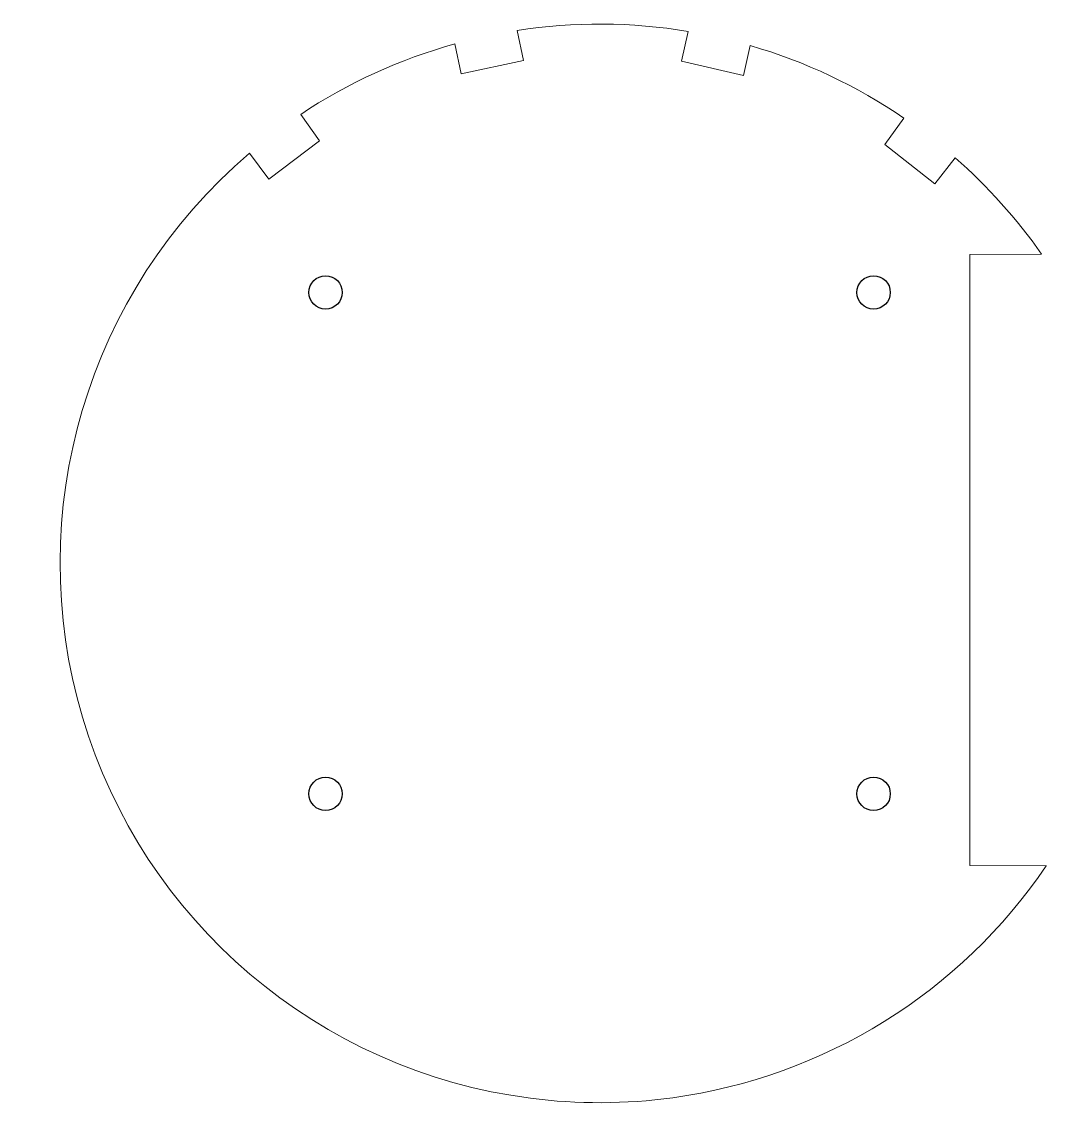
# Model space of a CAD drawing. Header units: millimetres. Extents: x 5.1 to 69.5, y 7.2 to 75.3.
import ezdxf

# ---------------------------------------------------------------- set-up
doc = ezdxf.new("R2010")
doc.units = ezdxf.units.MM
doc.header["$MEASUREMENT"] = 0

msp = doc.modelspace()

# ---------------------------------------------------------------- linework, layer by layer
at = {"color": 0, "linetype": 'Continuous', "lineweight": 0, "extrusion": (0, 0, -1)}
for p, q in [((36.239, 74.715), (36.641, 72.824)), ((46.565, 72.777), (46.998, 74.653)), ((32.728, 71.992), (32.329, 73.87)), ((50.898, 73.764), (50.463, 71.877)), ((36.641, 72.824), (32.728, 71.992)), ((50.463, 71.877), (46.565, 72.777)), ((22.647, 69.436), (23.834, 67.779)), ((59.34, 67.547), (60.55, 69.205)), ((23.834, 67.779), (20.656, 65.376)), ((62.492, 65.084), (59.34, 67.547)), ((20.656, 65.376), (19.426, 67.003)), ((63.765, 66.713), (62.492, 65.084)), ((64.699, 60.628), (69.198, 60.655)), ((64.699, 22.226), (64.699, 60.628)), ((69.496, 22.214), (64.699, 22.226))]:
    msp.add_line(p, q, dxfattribs=at)
for centre in [(24.211, 58.247, 12.201), (58.644, 58.247, 12.201), (24.211, 26.734, 12.201), (58.643, 26.734, 9.701)]:
    msp.add_circle(centre, 1.05)
for centre, radius, start, end in [((-41.426, 41.249), 33.866, 81.18994, 99.4704), ((-41.417, 41.238), 33.874, 56.35036, 74.43757), ((-41.439, 41.241), 33.87, 106.21673, 124.3495), ((-41.427, 41.217), 33.896, 277.36796, 49.52782), ((-41.459, 41.243), 33.857, 131.21121, 145.01533), ((-41.427, 41.217), 33.896, 214.0992, 262.21226), ((-41.427, 41.217), 33.896, 262.21226, 277.36796)]:
    msp.add_arc(centre, radius, start, end, dxfattribs=at)

doc.saveas('drawing.dxf')
